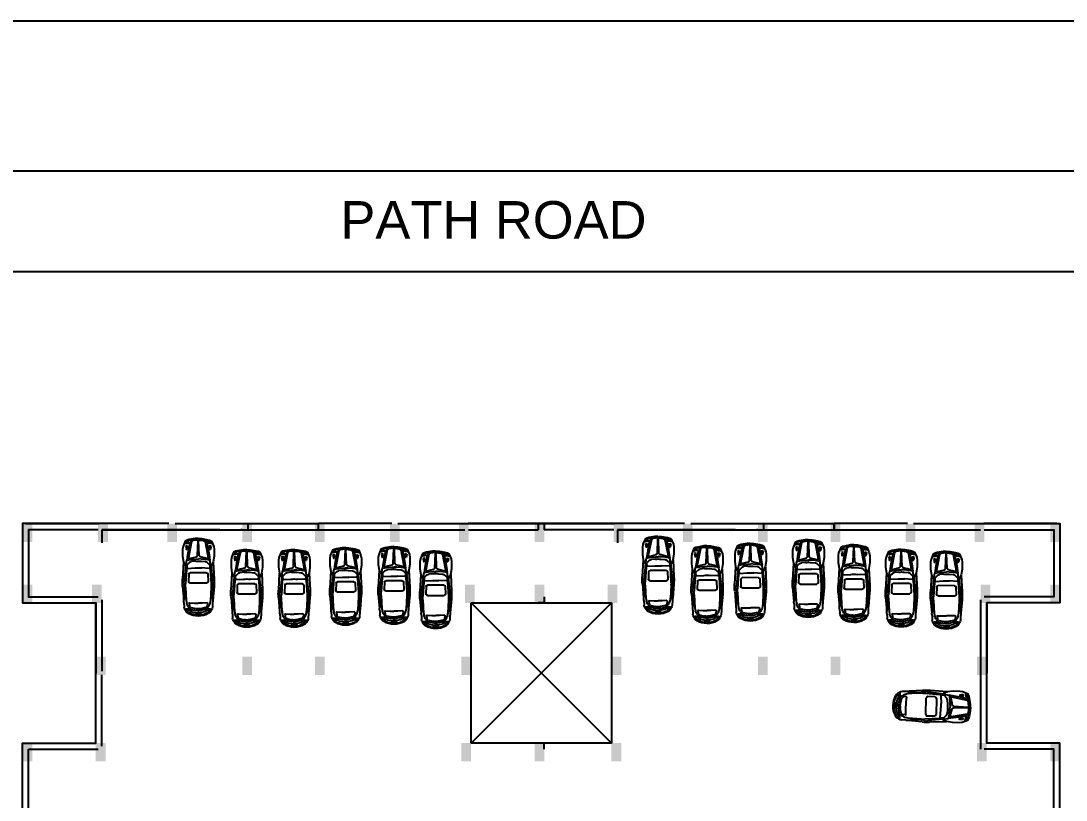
# Model space of a CAD drawing. Header units: metres. Extents: x -2370498 to 1228044, y -644254 to 236701.
# Drawn here: x 816725 to 859543, y 204762 to 236701 of the extents above; entities that cross this region are included whole.
import ezdxf

# ---------------------------------------------------------------- set-up
doc = ezdxf.new("R2010")
doc.units = ezdxf.units.M
doc.header["$MEASUREMENT"] = 0
doc.layers.add('Beam', color=6, linetype='Continuous')
doc.layers.add('cad-block.com', color=7, linetype='Continuous')
doc.styles.get("Standard").update_dxf_attribs({"font": 'arial.ttf'})

# ---------------------------------------------------------------- blocks, each defined once
blk = doc.blocks.new('A$C7FB7262A')
for p, q in [((1091, 1427), (1877, 1468)), ((2219, 1463), (2861, 1411)), ((49, 926), (79, 1072)), ((79, 1072), (119, 1249)), ((119, 1249), (163, 1324)), ((153, 1223), (163, 1346)), ((201, 1212), (153, 1223)), ((195, 1149), (192, 1106)), ((232, 1380), (226, 1354)), ((346, 1234), (338, 1266)), ((340, 1291), (351, 1320)), ((502, 1276), (346, 1234)), ((351, 1320), (502, 1288)), ((1264, 1316), (1002, 1272)), ((1053, 857), (1072, 1060)), ((1109, 1139), (1232, 1264)), ((1249, 1270), (1366, 1262)), ((1258, 1313), (1946, 1388)), ((1274, 1324), (1431, 1288)), ((1386, 1239), (1366, 886)), ((1431, 1288), (2099, 1330)), ((1586, 359), (1585, 1111)), ((1648, 1176), (1987, 1187)), ((2054, 1122), (2055, 349)), ((2148, 1387), (2888, 1299)), ((2265, 1332), (2879, 1306)), ((2431, 1351), (2665, 1386)), ((2879, 1306), (2993, 1276)), ((2974, 1400), (3182, 1389)), ((2978, 1138), (2990, 920)), ((3003, 1161), (3125, 1147)), ((3158, 1199), (3236, 1145)), ((3200, 1081), (3252, 854)), ((3333, 1329), (3272, 1333)), ((3273, 1105), (3315, 1097)), ((3275, 1171), (3334, 1181)), ((3288, 1065), (3335, 842)), ((3297, 1338), (3325, 1327)), ((3315, 1097), (3396, 1048)), ((3325, 1180), (3373, 1062)), ((3343, 1191), (3343, 1318)), ((3346, 1318), (3372, 1307)), ((3396, 1048), (3440, 779)), ((42, 791), (49, 926)), ((42, 676), (50, 541)), ((50, 541), (80, 395)), ((1053, 611), (1073, 409)), ((1387, 231), (1367, 584)), ((2979, 334), (2991, 553)), ((2990, 920), (2990, 738)), ((2991, 553), (2990, 735)), ((3200, 393), (3253, 619)), ((3289, 408), (3335, 631)), ((3396, 425), (3440, 695)), ((3426, 870), (3482, 846)), ((3426, 604), (3482, 628)), ((3482, 846), (3503, 793)), ((3482, 628), (3503, 681)), ((3503, 793), (3506, 737)), ((3503, 681), (3506, 737)), ((80, 395), (120, 219)), ((120, 219), (164, 143)), ((202, 255), (154, 245)), ((154, 245), (164, 121)), ((196, 319), (193, 361)), ((233, 87), (227, 114)), ((347, 234), (339, 201)), ((341, 177), (352, 148)), ((503, 192), (347, 234)), ((352, 148), (503, 180)), ((1265, 153), (1003, 197)), ((1092, 42), (1878, 3)), ((1110, 330), (1233, 205)), ((1250, 199), (1367, 208)), ((1259, 156), (1947, 83)), ((1275, 146), (1432, 182)), ((1432, 182), (2101, 141)), ((1649, 294), (1988, 284)), ((2149, 84), (2889, 174)), ((2220, 8), (2863, 61)), ((2266, 139), (2880, 167)), ((2432, 120), (2667, 86)), ((2880, 167), (2994, 197)), ((2975, 73), (3183, 84)), ((3003, 312), (3126, 326)), ((3159, 274), (3236, 328)), ((3334, 145), (3273, 141)), ((3274, 368), (3315, 376)), ((3276, 303), (3335, 293)), ((3298, 135), (3326, 146)), ((3315, 376), (3396, 425)), ((3326, 293), (3374, 412)), ((3344, 282), (3344, 156)), ((3347, 156), (3373, 166))]:
    blk.add_line(p, q)
for points in [[(0, 742), (5, 889), (54, 1162), (79, 1256), (123, 1343), (365, 1444), (499, 1463), (820, 1463), (1086, 1422), (1264, 1346)], [(71, 739), (95, 971), (140, 1065), (239, 1128), (389, 1178), (768, 1232), (1002, 1272), (970, 1070), (953, 859), (946, 734)], [(143, 1047), (878, 1192), (919, 1177), (926, 1147), (846, 820), (788, 772), (92, 747)], [(0, 725), (5, 578), (55, 305), (80, 211), (124, 125), (367, 24), (500, 5), (821, 6), (1088, 47), (1265, 123)], [(71, 728), (95, 497), (141, 402), (239, 339), (390, 290), (769, 237), (1003, 197), (970, 399), (954, 610), (946, 734)], [(144, 420), (879, 277), (920, 292), (927, 322), (847, 649), (788, 697), (92, 721)]]:
    blk.add_lwpolyline(points)
for centre, radius, start, end in [((2010, -1127), 2598, 85.3952, 92.9452), ((1491, 1060), 1299, 166.9166, 176.0811), ((381, 1276), 43.3, 159.9787, 192.5384), ((500, 1282), 6.5, 284.96, 78.1125), ((1201, 1048), 130, 135.3046, 174.6214), ((1248, 1249), 21.7, 85.7151, 135.3046), ((1365, 1240), 21.7, 356.7256, 85.7151), ((1650, 1111), 65, 91.8201, 179.9989), ((2046, 1243), 176, 54.6492, 124.7769), ((1989, 1122), 65, 359.9245, 91.8201), ((2198, -226), 1559, 87.5491, 93.6237), ((2892, -157), 1559, 86.9998, 98.3676), ((3000, 1140), 21.7, 83.376, 183.115), ((2861, 773), 520, 55.07, 75.2551), ((3115, 1061), 86.6, 13.1226, 83.376), ((3170, 1147), 242, 57.3299, 87.1824), ((3161, 1038), 130, 11.7694, 55.07), ((3573, 1258), 310, 166.0961, 196.3535), ((3332, 1318), 10.8, 0, 86.3304), ((3332, 1191), 10.8, 279.6077, 0), ((2831, 784), 722, 356.2451, 44.5195), ((3321, 1187), 130, 46.3836, 67.2014), ((3155, 1013), 371, 30.4577, 46.3836), ((2731, 764), 863, 358.0694, 30.4577), ((1080, 735), 1039, 176.8942, 183.2188), ((2346, 736), 1299, 174.6214, 185.4916), ((3960, 737), 2598, 176.7256, 183.3874), ((2746, 736), 520, 346.9903, 13.1226), ((2826, 736), 520, 348.3436, 11.7694), ((2831, 688), 722, 315.5935, 3.8679), ((3184, 737), 260, 350.7246, 9.3883), ((2732, 709), 863, 329.6553, 2.0435), ((1492, 410), 1299, 184.0319, 193.1964), ((382, 192), 43.3, 167.5746, 200.1342), ((502, 186), 6.5, 282.0005, 75.153), ((1202, 421), 130, 185.4916, 224.8083), ((1249, 220), 21.7, 224.8083, 274.3979), ((1366, 229), 21.7, 274.3979, 3.3874), ((1651, 359), 65, 180.1141, 268.2929), ((2006, 2598), 2598, 267.1678, 274.7177), ((2047, 228), 176, 235.336, 305.4638), ((1990, 349), 65, 268.2929, 0.1885), ((2196, 1697), 1559, 266.4893, 272.5638), ((2890, 1629), 1559, 261.7454, 273.1132), ((3001, 333), 21.7, 176.9979, 276.737), ((2861, 699), 520, 284.8579, 305.0429), ((3116, 412), 86.6, 276.737, 346.9903), ((3171, 326), 242, 272.9306, 302.783), ((3162, 435), 130, 305.0429, 348.3436), ((3574, 216), 310, 163.7595, 194.0169), ((3333, 156), 10.8, 273.7825, 0.113), ((3333, 282), 10.8, 0.113, 80.5053), ((3322, 286), 130, 292.9116, 313.7293), ((3155, 460), 371, 313.7293, 329.6553)]:
    blk.add_arc(centre, radius, start, end)

msp = doc.modelspace()

# ---------------------------------------------------------------- hatches: boundary and pattern name
at = {"layer": 'Beam', "true_color": 0xed1f24}
h = msp.add_hatch(color=240, dxfattribs=at)
h.dxf.hatch_style = 1
h.paths.add_polyline_path([(817190.79489, 216097.4767), (816790.79489, 216097.4767), (816790.79489, 215347.4767), (817190.79489, 215347.4767)])
h = msp.add_hatch(color=240, dxfattribs=at)
h.dxf.hatch_style = 1
h.paths.add_polyline_path([(820290.32609, 216096.84502), (819890.32609, 216096.84502), (819890.32609, 215346.84502), (820290.32609, 215346.84502)])
h = msp.add_hatch(color=240, dxfattribs=at)
h.dxf.hatch_style = 1
h.paths.add_polyline_path([(823119.98534, 216095.84535), (822719.98534, 216095.84535), (822719.98534, 215345.84535), (823119.98534, 215345.84535)])
h = msp.add_hatch(color=240, dxfattribs=at)
h.dxf.hatch_style = 1
h.paths.add_polyline_path([(826191.73267, 216096.52738), (825791.73267, 216096.52738), (825791.73267, 215346.52738), (826191.73267, 215346.52738)])
h = msp.add_hatch(color=240, dxfattribs=at)
h.dxf.hatch_style = 1
h.paths.add_polyline_path([(828767.36113, 216096.52738), (829167.36113, 216096.52738), (829167.36113, 215346.52738), (828767.36113, 215346.52738)])
h = msp.add_hatch(color=240, dxfattribs=at)
h.dxf.hatch_style = 1
h.paths.add_polyline_path([(831839.10846, 216095.84535), (832239.10846, 216095.84535), (832239.10846, 215345.84535), (831839.10846, 215345.84535)])
h = msp.add_hatch(color=240, dxfattribs=at)
h.dxf.hatch_style = 1
h.paths.add_polyline_path([(834668.76771, 216096.84502), (835068.76771, 216096.84502), (835068.76771, 215346.84502), (834668.76771, 215346.84502)])
h = msp.add_hatch(color=240, dxfattribs=at)
h.dxf.hatch_style = 1
h.paths.add_polyline_path([(837768.2989, 216097.4767), (838168.2989, 216097.4767), (838168.2989, 215347.4767), (837768.2989, 215347.4767)])
h = msp.add_hatch(color=240, dxfattribs=at)
h.dxf.hatch_style = 1
h.paths.add_polyline_path([(841415.32609, 216096.84502), (841015.32609, 216096.84502), (841015.32609, 215346.84502), (841415.32609, 215346.84502)])
h = msp.add_hatch(color=240, dxfattribs=at)
h.dxf.hatch_style = 1
h.paths.add_polyline_path([(844244.98534, 216095.84535), (843844.98534, 216095.84535), (843844.98534, 215345.84535), (844244.98534, 215345.84535)])
h = msp.add_hatch(color=240, dxfattribs=at)
h.dxf.hatch_style = 1
h.paths.add_polyline_path([(847316.73267, 216096.52738), (846916.73267, 216096.52738), (846916.73267, 215346.52738), (847316.73267, 215346.52738)])
h = msp.add_hatch(color=240, dxfattribs=at)
h.dxf.hatch_style = 1
h.paths.add_polyline_path([(849892.36113, 216096.52738), (850292.36113, 216096.52738), (850292.36113, 215346.52738), (849892.36113, 215346.52738)])
h = msp.add_hatch(color=240, dxfattribs=at)
h.dxf.hatch_style = 1
h.paths.add_polyline_path([(852964.10846, 216095.84535), (853364.10846, 216095.84535), (853364.10846, 215345.84535), (852964.10846, 215345.84535)])
h = msp.add_hatch(color=240, dxfattribs=at)
h.dxf.hatch_style = 1
h.paths.add_polyline_path([(855793.76771, 216096.84502), (856193.76771, 216096.84502), (856193.76771, 215346.84502), (855793.76771, 215346.84502)])
h = msp.add_hatch(color=240, dxfattribs=at)
h.dxf.hatch_style = 1
h.paths.add_polyline_path([(858893.2989, 216097.4767), (859293.2989, 216097.4767), (859293.2989, 215347.4767), (858893.2989, 215347.4767)])
h = msp.add_hatch(color=240, dxfattribs=at)
h.dxf.hatch_style = 1
h.paths.add_polyline_path([(817192.0469, 213596.43357), (816792.0469, 213596.43357), (816792.0469, 212846.43357), (817192.0469, 212846.43357)])
h = msp.add_hatch(color=240, dxfattribs=at)
h.dxf.hatch_style = 1
h.paths.add_polyline_path([(820039.04721, 213596.43357), (819639.04721, 213596.43357), (819639.04721, 212846.43357), (820039.04721, 212846.43357)])
h = msp.add_hatch(color=240, dxfattribs=at)
h.dxf.hatch_style = 1
h.paths.add_polyline_path([(834920.04659, 213596.43357), (835320.04659, 213596.43357), (835320.04659, 212846.43357), (834920.04659, 212846.43357)])
h = msp.add_hatch(color=240, dxfattribs=at)
h.dxf.hatch_style = 1
h.paths.add_polyline_path([(837767.0469, 213596.43357), (838167.0469, 213596.43357), (838167.0469, 212846.43357), (837767.0469, 212846.43357)])
h = msp.add_hatch(color=240, dxfattribs=at)
h.dxf.hatch_style = 1
h.paths.add_polyline_path([(841164.04721, 213596.43357), (840764.04721, 213596.43357), (840764.04721, 212846.43357), (841164.04721, 212846.43357)])
h = msp.add_hatch(color=240, dxfattribs=at)
h.dxf.hatch_style = 1
h.paths.add_polyline_path([(856045.04659, 213596.43357), (856445.04659, 213596.43357), (856445.04659, 212846.43357), (856045.04659, 212846.43357)])
h = msp.add_hatch(color=240, dxfattribs=at)
h.dxf.hatch_style = 1
h.paths.add_polyline_path([(858892.0469, 213596.43357), (859292.0469, 213596.43357), (859292.0469, 212846.43357), (858892.0469, 212846.43357)])
h = msp.add_hatch(color=240, dxfattribs=at)
h.dxf.hatch_style = 1
h.paths.add_polyline_path([(820192.0469, 210646.43357), (819792.0469, 210646.43357), (819792.0469, 209896.43357), (820192.0469, 209896.43357)])
h = msp.add_hatch(color=240, dxfattribs=at)
h.dxf.hatch_style = 1
h.paths.add_polyline_path([(826192.0469, 210646.43357), (825792.0469, 210646.43357), (825792.0469, 209896.43357), (826192.0469, 209896.43357)])
h = msp.add_hatch(color=240, dxfattribs=at)
h.dxf.hatch_style = 1
h.paths.add_polyline_path([(828767.0469, 210646.43357), (829167.0469, 210646.43357), (829167.0469, 209896.43357), (828767.0469, 209896.43357)])
h = msp.add_hatch(color=240, dxfattribs=at)
h.dxf.hatch_style = 1
h.paths.add_polyline_path([(834767.0469, 210646.43357), (835167.0469, 210646.43357), (835167.0469, 209896.43357), (834767.0469, 209896.43357)])
h = msp.add_hatch(color=240, dxfattribs=at)
h.dxf.hatch_style = 1
h.paths.add_polyline_path([(841317.0469, 210646.43357), (840917.0469, 210646.43357), (840917.0469, 209896.43357), (841317.0469, 209896.43357)])
h = msp.add_hatch(color=240, dxfattribs=at)
h.dxf.hatch_style = 1
h.paths.add_polyline_path([(847317.0469, 210646.43357), (846917.0469, 210646.43357), (846917.0469, 209896.43357), (847317.0469, 209896.43357)])
h = msp.add_hatch(color=240, dxfattribs=at)
h.dxf.hatch_style = 1
h.paths.add_polyline_path([(849892.0469, 210646.43357), (850292.0469, 210646.43357), (850292.0469, 209896.43357), (849892.0469, 209896.43357)])
h = msp.add_hatch(color=240, dxfattribs=at)
h.dxf.hatch_style = 1
h.paths.add_polyline_path([(855892.0469, 210646.43357), (856292.0469, 210646.43357), (856292.0469, 209896.43357), (855892.0469, 209896.43357)])
h = msp.add_hatch(color=240, dxfattribs=at)
h.dxf.hatch_style = 1
h.paths.add_polyline_path([(817192.0469, 207095.10148), (816792.0469, 207095.10148), (816792.0469, 206345.10148), (817192.0469, 206345.10148)])
h = msp.add_hatch(color=240, dxfattribs=at)
h.dxf.hatch_style = 1
h.paths.add_polyline_path([(820192.74265, 207097.37839), (819792.74265, 207097.37839), (819792.74265, 206347.37839), (820192.74265, 206347.37839)])
h = msp.add_hatch(color=240, dxfattribs=at)
h.dxf.hatch_style = 1
h.paths.add_polyline_path([(834766.35114, 207097.37839), (835166.35114, 207097.37839), (835166.35114, 206347.37839), (834766.35114, 206347.37839)])
h = msp.add_hatch(color=240, dxfattribs=at)
h.dxf.hatch_style = 1
h.paths.add_polyline_path([(837767.0469, 207095.10148), (838167.0469, 207095.10148), (838167.0469, 206345.10148), (837767.0469, 206345.10148)])
h = msp.add_hatch(color=240, dxfattribs=at)
h.dxf.hatch_style = 1
h.paths.add_polyline_path([(841317.74265, 207097.37839), (840917.74265, 207097.37839), (840917.74265, 206347.37839), (841317.74265, 206347.37839)])
h = msp.add_hatch(color=240, dxfattribs=at)
h.dxf.hatch_style = 1
h.paths.add_polyline_path([(855891.35114, 207097.37839), (856291.35114, 207097.37839), (856291.35114, 206347.37839), (855891.35114, 206347.37839)])
h = msp.add_hatch(color=240, dxfattribs=at)
h.dxf.hatch_style = 1
h.paths.add_polyline_path([(858892.0469, 207095.10148), (859292.0469, 207095.10148), (859292.0469, 206345.10148), (858892.0469, 206345.10148)])

# ---------------------------------------------------------------- linework, layer by layer
at = {"layer": 'Beam', "color": 7}
for p, q in [((816917.0469, 216096.43357), (819917.0469, 216096.43357)), ((820042.0469, 215846.43357), (820042.0469, 215301.10518)), ((824867.98308, 215846.43357), (820042.0469, 215846.43357)), ((820042.0469, 215846.43357), (828917.0469, 215846.43357)), ((824832.31488, 216096.43357), (828917.0469, 216096.43357)), ((825792.0469, 215846.43357), (825734.87449, 215846.43357)), ((828917.0469, 215846.43357), (834917.0469, 215846.43357)), ((829167.0469, 215846.43357), (829224.21931, 215846.43357)), ((838042.0469, 216096.43357), (835042.0469, 216096.43357)), ((838042.0469, 216096.43357), (841042.0469, 216096.43357)), ((841167.0469, 215846.43357), (841167.0469, 215301.10518)), ((845992.98308, 215846.43357), (841167.0469, 215846.43357)), ((841167.0469, 215846.43357), (850042.0469, 215846.43357)), ((845957.31488, 216096.43357), (850042.0469, 216096.43357)), ((846917.0469, 215846.43357), (846859.87449, 215846.43357)), ((850042.0469, 216096.43357), (850042.0469, 215846.43357)), ((850042.0469, 215846.43357), (856042.0469, 215846.43357)), ((859167.0469, 216096.43357), (856167.0469, 216096.43357)), ((820042.0469, 212971.43357), (820042.0469, 210046.43357)), ((856042.0469, 212971.43357), (856042.0469, 210046.43357)), ((820042.0469, 206971.43357), (820042.0469, 209896.43357)), ((856042.0469, 210046.43357), (856042.0469, 206846.43357)), ((817042.0469, 204046.43357), (817042.0469, 206846.43357)), ((817042.0469, 206846.43357), (819892.0469, 206846.43357))]:
    msp.add_line(p, q, dxfattribs=at)
at = {"layer": 'Beam', "color": 1}
for p, q in [((835167.0469, 212846.43357), (840917.0469, 207096.43357)), ((835167.0469, 207096.43357), (840917.0469, 212846.43357)), ((835167.0469, 212846.43357), (840917.0469, 212846.43357)), ((835167.0469, 207096.43357), (835167.0469, 212846.43357)), ((840917.0469, 212846.43357), (840917.0469, 207096.43357)), ((840917.0469, 207096.43357), (835167.0469, 207096.43357))]:
    msp.add_line(p, q, dxfattribs=at)
at = {"layer": 'Beam', "color": 7}
for points in [[(769406.80473, 236701.2431), (907451.8092, 236701.2431), (907451.8092, 165616.2557), (769406.80473, 165616.2557)], [(819792.0469, 209971.43357), (819792.0469, 212846.43357)], [(856292.0469, 209971.43357), (856292.0469, 212846.43357)]]:
    msp.add_lwpolyline(points, close=True, dxfattribs=at)
for points in [[(783107.6727, 230551.05327), (890054.7208, 230551.05327)], [(890054.7208, 226410.19308), (783107.6727, 226410.19308)], [(822792.0469, 216096.43357), (819917.0469, 216096.43357), (816792.0469, 216096.43357), (816792.0469, 212846.43357), (819792.0469, 212846.43357)], [(819892.0469, 215846.43357), (817042.0469, 215846.43357), (817042.0469, 213096.43357), (819892.0469, 213096.43357)], [(823042.0469, 216096.43357), (824835.12412, 216096.43357)], [(825734.87449, 216096.43357), (825792.0469, 216096.43357)], [(826042.0469, 215846.43357), (826042.0469, 215971.43357), (826042.0469, 216096.43357)], [(831917.0469, 216096.43357), (828917.0469, 216096.43357)], [(828917.0469, 215846.43357), (828917.0469, 215971.43357), (828917.0469, 216096.43357)], [(829224.21931, 216096.43357), (829167.0469, 216096.43357)], [(832167.0469, 216096.43357), (835042.0469, 216096.43357), (838167.0469, 216096.43357), (838167.0469, 215846.43357)], [(835067.0469, 215846.43357), (837917.0469, 215846.43357)], [(843917.0469, 216096.43357), (841042.0469, 216096.43357), (837917.0469, 216096.43357), (837917.0469, 215846.43357)], [(841017.0469, 215846.43357), (838167.0469, 215846.43357)], [(844167.0469, 216096.43357), (845960.12412, 216096.43357)], [(846859.87449, 216096.43357), (846917.0469, 216096.43357)], [(847167.0469, 215846.43357), (847167.0469, 215971.43357), (847167.0469, 216096.43357)], [(853042.0469, 216096.43357), (850042.0469, 216096.43357)], [(850042.0469, 215846.43357), (850042.0469, 215971.43357), (850042.0469, 216096.43357)], [(853292.0469, 216096.43357), (856167.0469, 216096.43357), (859292.0469, 216096.43357), (859292.0469, 212846.43357), (856292.0469, 212846.43357)], [(856192.0469, 215846.43357), (859042.0469, 215846.43357), (859042.0469, 213096.43357), (856192.0469, 213096.43357)], [(838167.0469, 213096.43357), (838167.0469, 212846.43357), (837917.0469, 212846.43357)], [(816917.0469, 197846.43357), (822792.0469, 197846.43357), (816792.0469, 197846.43357), (816792.0469, 203971.43357), (816792.0469, 207096.43357), (819792.0469, 207096.43357), (819792.0469, 209971.43357)], [(859167.0469, 197846.43357), (853292.0469, 197846.43357), (859292.0469, 197846.43357), (859292.0469, 203971.43357), (859292.0469, 207096.43357), (856292.0469, 207096.43357), (856292.0469, 209971.43357)], [(838167.0469, 206846.43357), (838167.0469, 207096.43357), (837917.0469, 207096.43357)], [(859042.0469, 204046.43357), (859042.0469, 206846.43357), (856192.0469, 206846.43357)]]:
    msp.add_lwpolyline(points, dxfattribs=at)
at = {"layer": 'Beam', "color": 3}
for points in [[(841167.0469, 215301.10518), (841169.15833, 215301.10518)], [(846822.31446, 215197.97541), (846822.31446, 215197.2946)]]:
    msp.add_lwpolyline(points, dxfattribs=at)
for centre, start, end in [((825732.31446, 216097.2946), 180, 180.054814569), ((829226.77934, 216097.2946), 359.945185431, 0), ((846857.31446, 216097.2946), 180, 180.054814569), ((850351.77934, 216097.2946), 359.945185431, 0)]:
    msp.add_arc(centre, 900, start, end, dxfattribs=at)

# ---------------------------------------------------------------- block references
at = {"layer": 'cad-block.com'}
for p, xscale, yscale, zscale, rotation in [((824644.72677, 215485.0645), -0.8844176780059562, 0.8844176780059562, 0.8844176780059562, 90.00000000000007), ((843480.60518, 215571.34098), -0.8844176780059562, 0.8844176780059562, 0.8844176780059562, 90.00000000000007), ((849634.69292, 215434.34521), -0.8844176780059562, 0.8844176780059562, 0.8844176780059562, 90.00000000000007), ((826628.60994, 215029.98261), -0.8844176780059562, 0.8844176780059562, 0.8844176780059562, 90.00000000000007), ((828572.00654, 215029.98261), -0.8844176780059562, 0.8844176780059562, 0.8844176780059562, 90.00000000000007), ((830677.35302, 215109.99567), -0.8844176780059562, 0.8844176780059562, 0.8844176780059562, 90.00000000000007), ((832661.238, 215150.4452), -0.8844176780059562, 0.8844176780059562, 0.8844176780059562, 90.00000000000007), ((834368.30225, 214971.56344), -0.8844176780059562, 0.8844176780059562, 0.8844176780059562, 90.00000000000007), ((845485.67097, 215182.24376), -0.8844176780059562, 0.8844176780059562, 0.8844176780059562, 90.00000000000007), ((847261.42917, 215281.63874), -0.8844176780059562, 0.8844176780059562, 0.8844176780059562, 90.00000000000007), ((851502.90671, 215223.24273), -0.8844176780059562, 0.8844176780059562, 0.8844176780059562, 90.00000000000007), ((853443.50976, 215037.60813), -0.8844176780059562, 0.8844176780059562, 0.8844176780059562, 90.00000000000007), ((855287.9807, 214953.63555), -0.8844176780059562, 0.8844176780059562, 0.8844176780059562, 90.00000000000007), ((855640.8658, 209211.90685), 0.8844176780059555, 0.8844176780059555, 0.8844176780059555, 178.5857992368431)]:
    msp.add_blockref('A$C7FB7262A', p, dxfattribs=dict(at, xscale=xscale, yscale=yscale, zscale=zscale, rotation=rotation))

# ---------------------------------------------------------------- texts
at = {"layer": 'Beam', "color": 7}
msp.add_text('PATH ROAD', height=1539.111935, dxfattribs=at).set_placement((829812.25861, 227775.60277))

doc.saveas('drawing.dxf')
